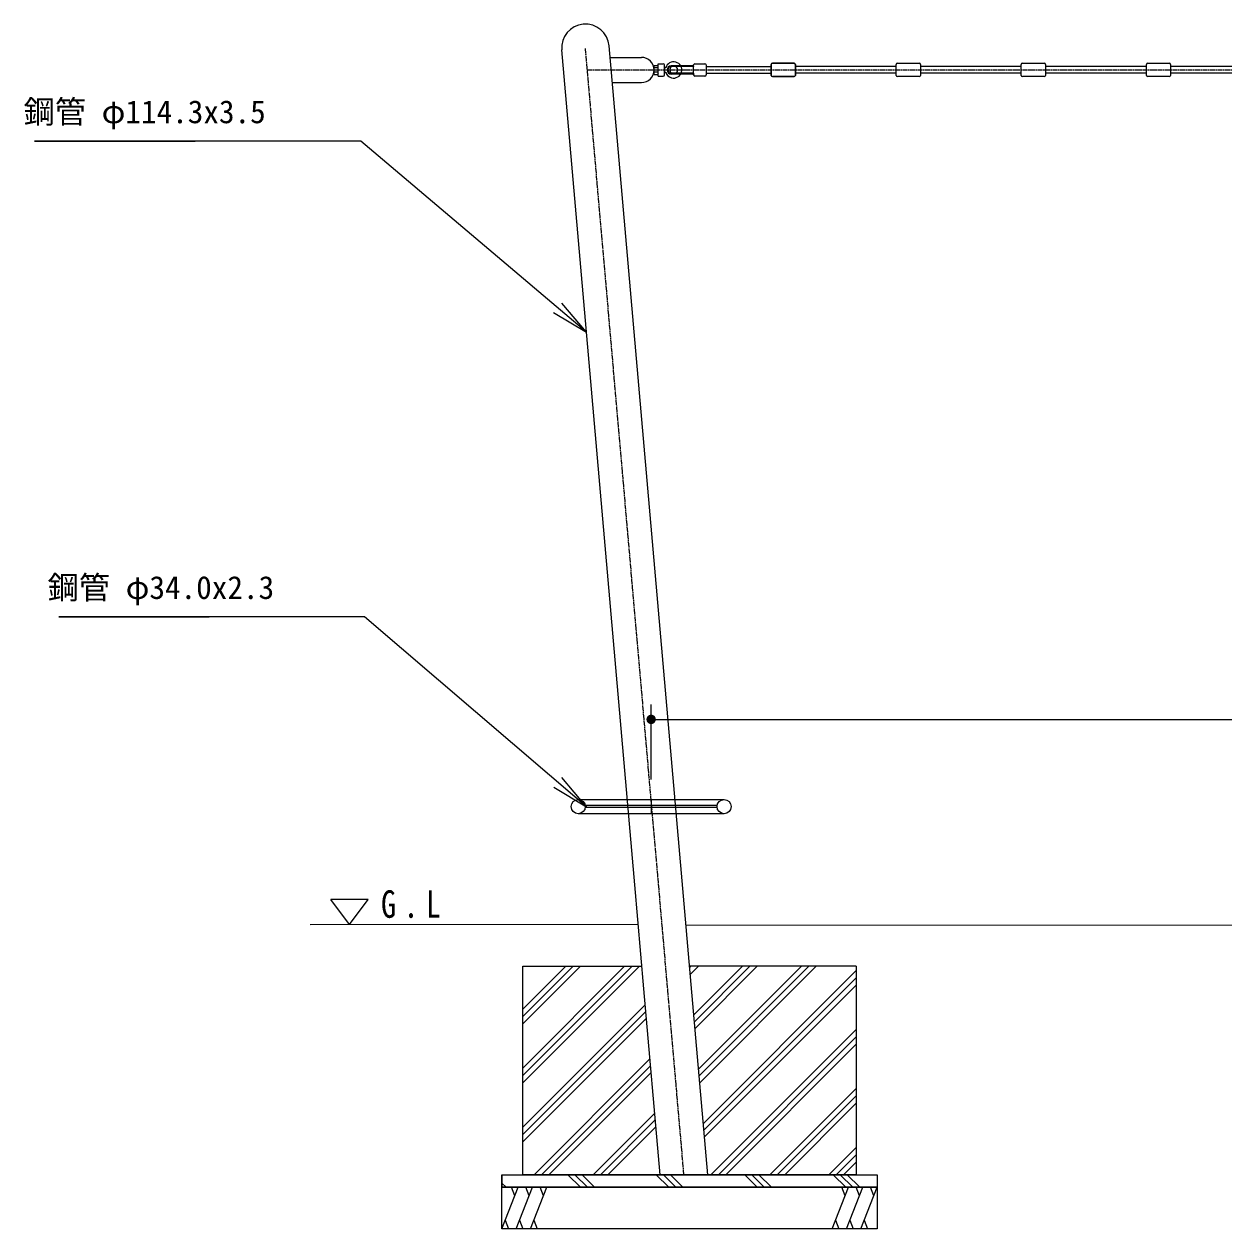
# Model space of a CAD drawing. Units: millimetres at full size, sheet at 1:30; details may follow other scales. Extents: x -600 to 13200, y -450 to 9360.
# Drawn here: x 2674 to 5553, y 2007 to 4897 of the extents above; entities that cross this region are included whole.
import ezdxf
from ezdxf.enums import TextEntityAlignment as Align

# ---------------------------------------------------------------- set-up
doc = ezdxf.new("R2010")
doc.units = ezdxf.units.MM
doc.header["$LTSCALE"] = 30
doc.linetypes.add('USER1', pattern=[0.6, 0.4, -0.05, 0.1, -0.05])
for name, color, linetype, lineweight in [('D-BMK\u3000構造物基準線(中心線等)', 2, 'USER1', 13), ('D-STR-DIM\u3000寸法線、寸法値', 7, 'Continuous', 13), ('D-STR-HTXT\u3000旗上げ', 7, 'Continuous', 13), ('D-STR\u3000構造物外形線', 1, 'Continuous', 25), ('V-nasSTD', 7, 'Continuous', 13)]:
    doc.layers.add(name, color=color, linetype=linetype, lineweight=lineweight)
doc.styles.add('ＭＳ ゴシック', font='')
doc.styles.get('ＭＳ ゴシック').set_extended_font_data('MS Gothic')

# ---------------------------------------------------------------- blocks, each defined once
blk = doc.blocks.new('filled_dot')
at = {"color": 0, "linetype": 'Continuous', "lineweight": -2, "const_width": 1.25}
blk.add_lwpolyline([(-0.625, 0, 1), (0.625, 0, 1)], format="xyb", close=True, dxfattribs=at)
blk = doc.blocks.new('open_arrow')
at = {"color": 0, "linetype": 'Continuous', "lineweight": -2}
blk.add_lwpolyline([(7.5, 1.25), (0, 0), (7.5, -1.25)], dxfattribs=at)

msp = doc.modelspace()

# ---------------------------------------------------------------- linework, layer by layer
at = {"layer": 'D-BMK\u3000構造物基準線(中心線等)'}
for p, q in [((4257.16, 2136.9), (4020.69, 4839.75)), ((4025.29, 4787.24), (7371.53, 4786.9))]:
    msp.add_line(p, q, dxfattribs=at)
at = {"layer": 'D-STR-DIM\u3000寸法線、寸法値'}
for p, q in [((4178.42, 3084.9), (4178.42, 3265.12)), ((4178.42, 3229.12), (7218.42, 3229.12))]:
    msp.add_line(p, q, dxfattribs=at)
at = {"layer": 'D-STR-HTXT\u3000旗上げ'}
for points in [[(4022.94, 4158.31), (3481.61, 4615.99), (3469.61, 4615.99), (2699.43, 4615.99), (3084.52, 4615.99)], [(4022.94, 3019.47), (3490.54, 3474.78), (3478.54, 3474.78), (2757.09, 3474.78), (3117.81, 3474.78)]]:
    msp.add_lwpolyline(points, dxfattribs=at)
at = {"layer": 'D-STR\u3000構造物外形線'}
for p, q in [((4138.99, 2831.88), (3963.76, 4834.77)), ((4252.86, 2841.84), (4077.63, 4844.73)), ((4080.04, 4817.15), (4155.16, 4817.15)), ((4185.41, 4775.95), (4185.41, 4797.85)), ((4185.41, 4797.85), (4194.56, 4797.85)), ((4195.41, 4796.38), (4194.56, 4797.85)), ((4195.41, 4801.9), (4207.41, 4801.9)), ((4195.41, 4771.9), (4195.41, 4801.9)), ((4210.41, 4794.9), (4210.41, 4798.9)), ((4280.41, 4774.9), (4280.41, 4798.9)), ((4280.41, 4774.9), (4280.41, 4798.9)), ((4283.41, 4801.9), (4307.41, 4801.9)), ((4283.41, 4801.9), (4307.41, 4801.9)), ((4310.41, 4798.9), (4310.41, 4774.9)), ((4310.41, 4798.9), (4310.41, 4774.9)), ((4466.41, 4799.9), (4466.41, 4773.9)), ((4466.41, 4773.9), (4466.41, 4799.9)), ((4521.41, 4802.9), (4469.41, 4802.9)), ((4469.41, 4802.9), (4521.41, 4802.9)), ((4524.41, 4773.9), (4524.41, 4799.9)), ((4524.41, 4799.9), (4524.41, 4773.9)), ((4766.41, 4773.9), (4766.41, 4799.9)), ((4769.41, 4802.9), (4821.41, 4802.9)), ((4824.41, 4799.9), (4824.41, 4773.9)), ((5066.41, 4773.9), (5066.41, 4799.9)), ((5069.41, 4802.9), (5121.41, 4802.9)), ((5124.41, 4799.9), (5124.41, 4773.9)), ((5366.41, 4773.9), (5366.41, 4799.9)), ((5369.41, 4802.9), (5421.41, 4802.9)), ((5424.41, 4799.9), (5424.41, 4773.9)), ((4194.56, 4792.38), (4185.41, 4792.38)), ((4194.56, 4781.43), (4185.41, 4781.43)), ((4185.41, 4775.95), (4194.56, 4775.95)), ((4195.41, 4777.42), (4194.56, 4775.95)), ((4195.41, 4777.42), (4195.41, 4796.38)), ((4195.41, 4781.9), (4195.41, 4791.9)), ((4195.41, 4771.9), (4207.41, 4771.9)), ((4210.41, 4778.9), (4210.41, 4794.9)), ((4210.41, 4774.9), (4210.41, 4778.9)), ((4226.51, 4796.9), (4280.41, 4796.9)), ((4226.51, 4794.9), (4226.51, 4796.9)), ((4280.41, 4796.77), (4226.51, 4796.77)), ((4280.41, 4794.9), (4226.51, 4794.9)), ((4280.41, 4794.9), (4226.51, 4794.9)), ((4280.41, 4778.9), (4226.51, 4778.9)), ((4226.51, 4778.9), (4280.41, 4778.9)), ((4226.51, 4776.9), (4226.51, 4778.9)), ((4280.41, 4777.03), (4226.51, 4777.03)), ((4280.41, 4776.9), (4226.51, 4776.9)), ((4249.91, 4786.9), (4268.69, 4786.9)), ((4280.41, 4796.9), (4280.41, 4794.9)), ((4280.41, 4778.9), (4280.41, 4776.9)), ((4307.41, 4771.9), (4283.41, 4771.9)), ((4307.41, 4771.9), (4283.41, 4771.9)), ((4310.41, 4794.9), (4466.41, 4794.9)), ((4310.41, 4778.9), (4466.41, 4778.9)), ((4469.41, 4770.9), (4521.41, 4770.9)), ((4521.41, 4770.9), (4469.41, 4770.9)), ((4766.41, 4794.9), (4524.41, 4794.9)), ((4766.41, 4778.9), (4524.41, 4778.9)), ((4821.41, 4770.9), (4769.41, 4770.9)), ((5066.41, 4794.9), (4824.41, 4794.9)), ((5066.41, 4778.9), (4824.41, 4778.9)), ((5121.41, 4770.9), (5069.41, 4770.9)), ((5366.41, 4794.9), (5124.41, 4794.9)), ((5366.41, 4778.9), (5124.41, 4778.9)), ((5421.41, 4770.9), (5369.41, 4770.9)), ((5666.41, 4794.9), (5424.41, 4794.9)), ((5666.41, 4778.9), (5424.41, 4778.9)), ((4085.33, 4756.65), (4155.16, 4756.65)), ((4003.42, 3036.9), (4353.42, 3036.9)), ((4178.42, 3036.9), (4178.42, 3002.9)), ((4336.42, 3022.15), (4020.42, 3022.15)), ((4336.42, 3017.65), (4020.42, 3017.65)), ((4353.42, 3002.9), (4003.42, 3002.9)), ((4274.65, 2592.79), (4252.86, 2841.84)), ((4160.78, 2582.83), (4138.99, 2831.88)), ((3360.77, 2736.9), (4147.2, 2738.01)), ((4262.14, 2735.79), (7134.81, 2736.89)), ((3870.41, 2136.9), (3870.41, 2636.9)), ((3870.41, 2636.9), (4156.05, 2636.9)), ((3870.41, 2392.43), (4114.88, 2636.9)), ((3870.41, 2374.76), (4132.55, 2636.9)), ((3870.41, 2357.08), (4150.23, 2636.9)), ((3870.41, 2533.85), (3973.46, 2636.9)), ((3870.41, 2516.18), (3991.13, 2636.9)), ((3870.41, 2498.5), (4008.81, 2636.9)), ((4670.41, 2636.9), (4270.79, 2636.9)), ((4271.04, 2633.97), (4273.98, 2636.9)), ((4272.47, 2617.71), (4291.65, 2636.9)), ((4281, 2520.18), (4397.72, 2636.9)), ((4282.42, 2503.92), (4415.4, 2636.9)), ((4283.84, 2487.67), (4433.07, 2636.9)), ((4292.38, 2390.14), (4539.14, 2636.9)), ((4293.8, 2373.88), (4556.82, 2636.9)), ((4295.22, 2357.63), (4574.5, 2636.9)), ((4670.41, 2636.9), (4670.41, 2136.9)), ((4303.75, 2260.09), (4670.41, 2626.75)), ((4305.18, 2243.84), (4670.41, 2609.07)), ((4199.79, 2136.9), (4160.78, 2582.83)), ((4314.53, 2136.9), (4274.65, 2592.79)), ((4306.6, 2227.58), (4670.41, 2591.39)), ((3870.41, 2251.01), (4164.12, 2544.72)), ((3870.41, 2233.33), (4165.54, 2528.46)), ((3870.41, 2215.66), (4166.96, 2512.21)), ((4321.98, 2136.9), (4670.41, 2485.33)), ((4339.66, 2136.9), (4670.41, 2467.65)), ((4357.34, 2136.9), (4670.41, 2449.97)), ((3897.72, 2136.9), (4175.49, 2414.67)), ((3915.4, 2136.9), (4176.91, 2398.42)), ((3933.07, 2136.9), (4178.34, 2382.16)), ((4463.4, 2136.9), (4670.41, 2343.9)), ((4481.08, 2136.9), (4670.41, 2326.23)), ((4039.14, 2136.9), (4186.87, 2284.63)), ((4498.76, 2136.9), (4670.41, 2308.55)), ((4056.82, 2136.9), (4188.29, 2268.37)), ((4074.5, 2136.9), (4189.71, 2252.12)), ((4604.83, 2136.9), (4670.41, 2202.48)), ((4621.7, 2136.1), (4670.41, 2184.81)), ((4640.18, 2136.9), (4670.41, 2167.13)), ((3820.41, 2136.9), (4720.41, 2136.9)), ((3820.41, 2136.9), (3820.41, 2106.9)), ((3820.41, 2136.9), (4720.41, 2136.9)), ((3820.41, 2106.9), (3820.41, 2136.9)), ((3820.41, 2117.01), (3830.52, 2106.9)), ((3820.41, 2117.01), (3830.52, 2106.9)), ((3820.41, 2117.01), (3830.52, 2106.9)), ((4670.41, 2136.9), (3870.41, 2136.9)), ((3978.71, 2136.9), (4008.71, 2106.9)), ((3978.71, 2136.9), (4008.71, 2106.9)), ((3995.68, 2136.9), (4025.68, 2106.9)), ((3995.68, 2136.9), (4025.68, 2106.9)), ((4012.65, 2136.9), (4042.65, 2106.9)), ((4012.65, 2136.9), (4042.65, 2106.9)), ((4190.84, 2136.9), (4220.84, 2106.9)), ((4190.84, 2136.9), (4220.84, 2106.9)), ((4207.82, 2136.9), (4237.82, 2106.9)), ((4207.82, 2136.9), (4237.82, 2106.9)), ((4224.79, 2136.9), (4254.79, 2106.9)), ((4224.79, 2136.9), (4254.79, 2106.9)), ((4402.98, 2136.9), (4432.98, 2106.9)), ((4402.98, 2136.9), (4432.98, 2106.9)), ((4419.95, 2136.9), (4449.95, 2106.9)), ((4419.95, 2136.9), (4449.95, 2106.9)), ((4436.92, 2136.9), (4466.92, 2106.9)), ((4436.92, 2136.9), (4466.92, 2106.9)), ((4615.11, 2136.9), (4645.11, 2106.9)), ((4615.11, 2136.9), (4645.11, 2106.9)), ((4632.08, 2136.9), (4662.08, 2106.9)), ((4632.08, 2136.9), (4662.08, 2106.9)), ((4649.05, 2136.9), (4679.05, 2106.9)), ((4649.05, 2136.9), (4679.05, 2106.9)), ((4720.41, 2136.9), (4720.41, 2106.9)), ((4720.41, 2136.9), (4720.41, 2106.9)), ((3820.41, 2006.9), (3820.41, 2106.9)), ((4720.41, 2106.9), (3820.41, 2106.9)), ((3820.41, 2106.9), (4720.41, 2106.9)), ((3820.41, 2006.9), (3820.41, 2106.9)), ((4720.41, 2106.9), (3820.41, 2106.9)), ((3820.41, 2006.9), (3859.31, 2106.9)), ((3851.29, 2086.3), (3843.28, 2106.9)), ((3854.72, 2006.9), (3893.62, 2106.9)), ((3885.6, 2086.3), (3877.59, 2106.9)), ((3889.02, 2006.9), (3927.92, 2106.9)), ((3919.91, 2086.3), (3911.89, 2106.9)), ((4612.89, 2006.9), (4651.79, 2106.9)), ((4643.78, 2086.3), (4635.77, 2106.9)), ((4647.2, 2006.9), (4686.1, 2106.9)), ((4678.09, 2086.3), (4670.07, 2106.9)), ((4681.51, 2006.9), (4720.41, 2106.9)), ((4712.39, 2086.3), (4704.38, 2106.9)), ((4720.41, 2106.9), (4720.41, 2006.9)), ((4720.41, 2106.9), (4720.41, 2006.9)), ((3828.42, 2027.5), (3836.44, 2006.9)), ((3862.73, 2027.5), (3870.74, 2006.9)), ((3897.04, 2027.5), (3905.05, 2006.9)), ((4620.91, 2027.5), (4628.92, 2006.9)), ((4655.22, 2027.5), (4663.23, 2006.9)), ((4689.52, 2027.5), (4697.54, 2006.9)), ((4720.41, 2006.9), (3820.41, 2006.9)), ((4720.41, 2006.9), (3820.41, 2006.9))]:
    msp.add_line(p, q, dxfattribs=at)
for centre in [(4003.42, 3019.9), (4353.42, 3019.9), (4353.42, 3019.9)]:
    msp.add_circle(centre, 17, dxfattribs=at)
for centre, radius, start, end in [((4020.69, 4839.75), 57.15, 5, 185), ((4155.16, 4786.9), 30.25, 270, 90), ((4207.41, 4798.9), 3, 0, 90), ((4232.53, 4786.9), 19.52, 75.1623, 165.1623), ((4232.53, 4786.9), 19.52, 345.1623, 75.1623), ((4283.41, 4798.9), 3, 90, 180), ((4283.41, 4798.9), 3, 90, 180), ((4307.41, 4798.9), 3, 0, 90), ((4307.41, 4798.9), 3, 0, 90), ((4469.41, 4799.9), 3, 90, 180), ((4469.41, 4799.9), 3, 90, 180), ((4521.41, 4799.9), 3, 0, 90), ((4521.41, 4799.9), 3, 0, 90), ((4769.41, 4799.9), 3, 90, 180), ((4821.41, 4799.9), 3, 0, 90), ((5069.41, 4799.9), 3, 90, 180), ((5121.41, 4799.9), 3, 0, 90), ((5369.41, 4799.9), 3, 90, 180), ((5421.41, 4799.9), 3, 0, 90), ((4185.5, 4796.38), 9.91, 336.1351, 0), ((4177.29, 4786.9), 18.12, 342.41203, 17.58797), ((4185.5, 4777.42), 9.91, 0, 23.8649), ((4207.41, 4774.9), 3, 270, 0), ((4213.41, 4794.9), 3, 180, 270), ((4213.41, 4778.9), 3, 90, 180), ((4232.53, 4786.9), 19.52, 194.8377, 255.1623), ((4226.51, 4786.9), 9.87, 90, 270), ((4226.51, 4786.9), 8, 90, 270), ((4232.53, 4786.9), 9.53, 90, 180), ((4232.53, 4786.9), 9.53, 180, 270), ((4232.53, 4786.9), 19.52, 255.1623, 345.1623), ((4232.53, 4786.9), 9.53, 0, 90), ((4232.53, 4786.9), 9.53, 270, 0), ((4283.41, 4774.9), 3, 180, 270), ((4283.41, 4774.9), 3, 180, 270), ((4307.41, 4774.9), 3, 270, 0), ((4307.41, 4774.9), 3, 270, 0), ((4469.41, 4773.9), 3, 180, 270), ((4469.41, 4773.9), 3, 180, 270), ((4521.41, 4773.9), 3, 270, 0), ((4521.41, 4773.9), 3, 270, 0), ((4769.41, 4773.9), 3, 180, 270), ((4821.41, 4773.9), 3, 270, 0), ((5069.41, 4773.9), 3, 180, 270), ((5121.41, 4773.9), 3, 270, 0), ((5369.41, 4773.9), 3, 180, 270), ((5421.41, 4773.9), 3, 270, 0)]:
    msp.add_arc(centre, radius, start, end, dxfattribs=at)
at = {"layer": 'V-nasSTD'}
for p, q in [((3499.57, 2797.03), (3409.57, 2797.03)), ((3454.57, 2737.03), (3409.57, 2797.03)), ((3454.57, 2737.03), (3499.57, 2797.03))]:
    msp.add_line(p, q, dxfattribs=at)

# ---------------------------------------------------------------- block references
at = {"layer": 'D-STR-DIM\u3000寸法線、寸法値', "xscale": 9, "yscale": 9}
msp.add_blockref('filled_dot', (4178.42, 3229.12), dxfattribs=at)
at = {"layer": 'D-STR-HTXT\u3000旗上げ', "xscale": 12, "yscale": 12}
for p, rotation in [((4022.94, 4158.31), 139.8), ((4022.94, 3019.47), 139.5)]:
    msp.add_blockref('open_arrow', p, dxfattribs=dict(at, rotation=rotation))

# ---------------------------------------------------------------- texts
at = {"layer": 'D-STR-HTXT\u3000旗上げ', "style": 'ＭＳ ゴシック'}
for s, p in [('鋼管 φ114.3x3.5', (2672.8, 4642.62)), ('鋼管 φ34.0x2.3', (2730.46, 3501.42))]:
    msp.add_text(s, height=54.99, dxfattribs=at).set_placement(p, align=Align.BOTTOM_LEFT)
at = {"layer": 'V-nasSTD', "insert": (3530.38, 2752.12), "char_height": 65.98, "attachment_point": 7, "style": 'ＭＳ ゴシック'}
msp.add_mtext('\\T1.5;\\W0.8;G.L', dxfattribs=at)

doc.saveas('drawing.dxf')
